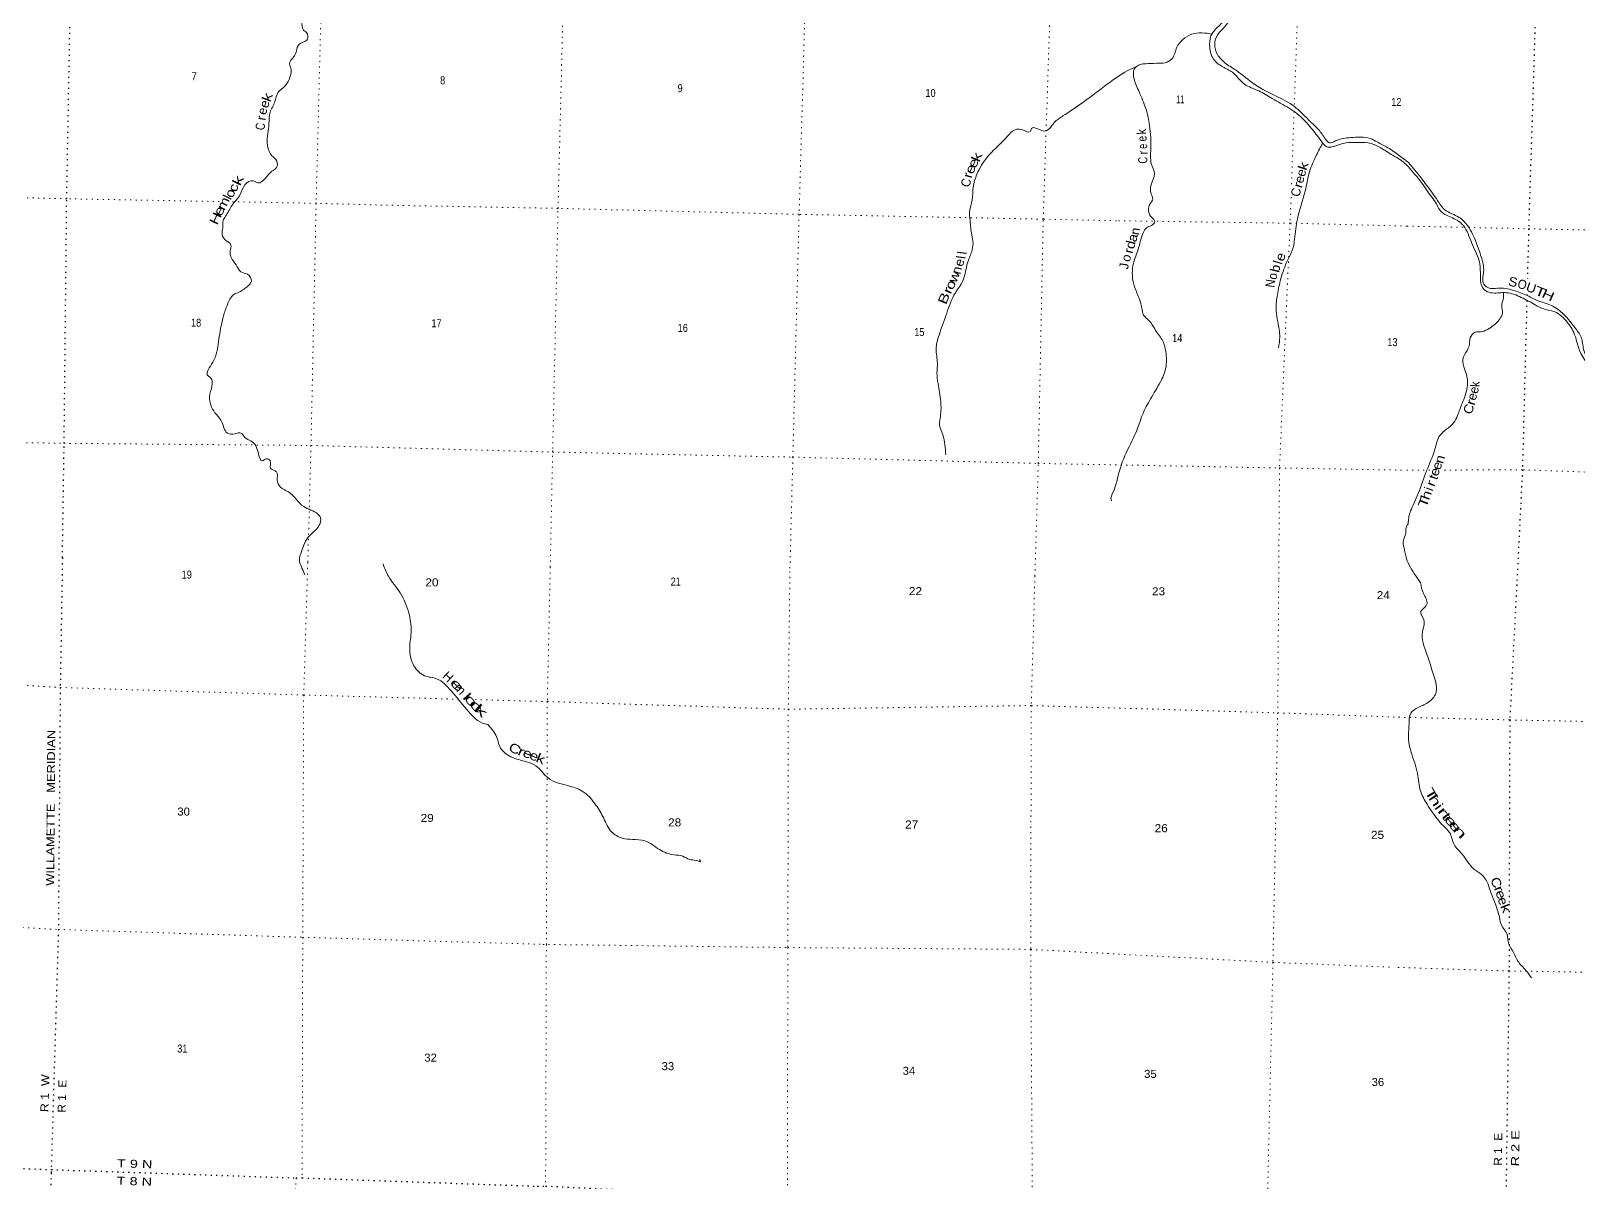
# Model space of a CAD drawing. Header units: feet. Extents: x -509309 to -252658, y -547785 to -360805.
# Drawn here: x -442068 to -408342, y -467175 to -442086 of the extents above; entities that cross this region are included whole.
import ezdxf
from ezdxf.enums import TextEntityAlignment as Align

# ---------------------------------------------------------------- set-up
doc = ezdxf.new("R2010")
doc.units = ezdxf.units.FT
doc.header["$LTSCALE"] = 80
doc.linetypes.add('DOTTED', pattern=[1.5, 0.3, -1.2])
for name, color, linetype, lineweight in [('39', 7, 'Continuous', 13), ('6', 7, 'DOTTED', 25), ('7', 7, 'DOTTED', 13)]:
    doc.layers.add(name, color=color, linetype=linetype, lineweight=lineweight)
doc.layers.add('41', color=7, linetype='Continuous')

msp = doc.modelspace()

# ---------------------------------------------------------------- linework, layer by layer
at = {"layer": '39'}
for points in [[(-422701.15, -428657.55), (-422547.77, -428955.89), (-422455.44, -429184.76), (-422475.06, -429379.4), (-422526.43, -429661.9), (-422447.51, -429964.9), (-422115.94, -430413.28), (-421710.68, -430788.63), (-421327.45, -430938.43), (-421031.87, -430933.83), (-420883.64, -430962.7), (-420673.26, -431000.76), (-420463.98, -431073.93), (-420209.28, -431242.51), (-420009.5, -431421.09), (-419679.32, -431614.14), (-419330.25, -431873.87), (-419033.9, -432158.77), (-418900.8, -432356.22), (-418713.14, -432538.6), (-418643.1, -432666.54), (-418596.52, -432868.43), (-418477.37, -433059.59), (-418289.79, -433135.42), (-417820.12, -433063.67), (-417493.33, -433001.35), (-417319.16, -433040.75), (-417034.54, -433196.77), (-416894.24, -433440.59), (-416845.61, -433751.07), (-416922.34, -433880.33), (-416905.24, -434045.49), (-416679.11, -434212.49), (-416356.68, -434389.31), (-415864.35, -434619.52), (-415567.85, -434785.82), (-415396.79, -435106.6), (-415448.81, -435314.71), (-415637.6, -435636.89), (-415814.8, -435874.86), (-415835.26, -436005.15), (-415801.5, -436249.02), (-415762.51, -436537.21), (-415621.04, -436827.29), (-415402.44, -437297.71), (-415226.55, -437795.48), (-415254.98, -438032.17), (-415330.57, -438320.26), (-415319.31, -438585.83), (-415357.97, -438832.38), (-415347.92, -439385.39), (-415354.2, -439841.61), (-415280.94, -440124.41), (-415277.32, -440367.72), (-415415.29, -440548.11), (-415588.5, -440788.16), (-415679.88, -441059.87), (-415730.41, -441296.16), (-415857.96, -441677.77), (-416010.13, -441976.51), (-416178.42, -442166.39), (-416246.45, -442370.18), (-416184.3, -442600.5), (-416024.74, -442780.35), (-415778.48, -442945.72), (-415368.03, -443256.84), (-414902.3, -443512.7), (-414506.35, -443737.11), (-414201.97, -444022.16), (-413963.05, -444259.76), (-413806.13, -444473.73), (-413744.78, -444527.13), (-413609.38, -444487.41), (-413280.37, -444413.07), (-412854.57, -444432.98), (-412699.14, -444508.22), (-412468.23, -444633.1), (-412222.12, -444806.5), (-412107.11, -444893.06), (-412027.06, -444946.52)], [(-417226.95, -433165.08), (-417056.5, -433298.89), (-416932.39, -433548.44), (-416976.45, -433760.72), (-416998.92, -434001.54), (-416887.99, -434202.61), (-416657.01, -434323.46), (-416293.18, -434545.28), (-416008.04, -434673.16), (-415752.29, -434758.29), (-415574.06, -434906.32), (-415520.57, -435060.09), (-415564.96, -435290.45), (-415728.65, -435558.82), (-415876.33, -435831.51), (-415903.73, -436011.93), (-415882.06, -436257.58), (-415819.22, -436560.29), (-415676.87, -436912.7), (-415463.05, -437425.25), (-415337.29, -437805.5), (-415403.2, -438113.87), (-415464.22, -438374.08), (-415415.73, -438582.04), (-415420.66, -438853.34), (-415406.2, -439191.77), (-415413.17, -439436.46), (-415432.39, -439830.12), (-415368.78, -440090.62), (-415377.69, -440359.84), (-415546.45, -440575.84), (-415730.7, -440869.97), (-415939.65, -441306.37), (-415989.85, -441524.56), (-416006.55, -441779.56), (-416183.57, -442007.48), (-416327.7, -442195.8), (-416354.3, -442442.58), (-416272.57, -442701.4), (-416068.58, -442870.01), (-415859.67, -442988.45), (-415731.35, -443117.46), (-415598.98, -443244.54), (-415286.12, -443395.05), (-414995.58, -443557.21), (-414758.82, -443692.25), (-414411.21, -443921.8), (-414146.87, -444198.07), (-413926.92, -444483.57), (-413772.66, -444623.11), (-413684.06, -444614.69), (-413459.65, -444544.45), (-413105.39, -444518.82), (-412828.45, -444544.03), (-412591.29, -444656.96), (-412328.88, -444818.6), (-412169.84, -444916.02), (-412028.49, -445041.6)], [(-438302.25, -436535.67), (-438283.05, -436895.79), (-438237.16, -437025.29), (-438180.85, -437134.89), (-438181.91, -437193.16), (-438184.91, -437357.95), (-438140.51, -437569.85), (-438127.73, -437751.01), (-438005.84, -437791.46), (-437851.44, -437922.96), (-437759.44, -438059.35), (-437580.88, -438078.73), (-437317.71, -438308.73), (-437048.58, -438542.87), (-436881.13, -438620.34), (-436785.23, -438762.83), (-436732.36, -438840.19), (-436675.47, -438917.63), (-436755.12, -438986.53), (-436722.02, -439045.43), (-436594.98, -439023.65), (-436375.47, -439222.7), (-436218.76, -439338.17), (-436174.48, -439445.53), (-436124.02, -439544.96), (-436157.78, -439632.79), (-436147.62, -439737.52), (-436151.6, -439846), (-436171.15, -439926.05), (-436146.85, -440027.01), (-436103.37, -440178.59), (-436177.58, -440279.74), (-436344.3, -440383.21), (-436557.74, -440513.97), (-436632.42, -440751.81), (-436564.83, -440903.83), (-436456.24, -440901.81), (-436369.72, -441007.94), (-436388.35, -441148.32), (-436272.61, -441194.68), (-436175.35, -441152.25), (-436041.22, -441182.87), (-436010.46, -441259.83), (-436084.33, -441342.9), (-436087.48, -441405.16), (-436030.15, -441458.48), (-436041.07, -441506.53), (-436114.33, -441555.43), (-436110.16, -441658.03), (-436030.37, -441691.67), (-436069.61, -441749.25), (-436139.46, -441832.39), (-436155.32, -441930.6), (-436121.63, -442067.92), (-436058.32, -442123.37), (-436036.83, -442268.5), (-436116.26, -442325.34), (-436234.16, -442397.54), (-436302.16, -442599.33), (-436424.48, -442804.13), (-436394.3, -442913.24), (-436419.69, -443093.7), (-436513.48, -443276.92), (-436674.94, -443422.7), (-436747.17, -443636.47), (-436851.66, -443855.68), (-436876.43, -444112.54), (-436912.27, -444536.05), (-436816.58, -444801.16), (-436704.34, -444929.88), (-436712.89, -445068.43), (-436810.81, -445147.04), (-436950.23, -445297.25), (-437116.94, -445400.72), (-437222.68, -445356.55), (-437399.15, -445443.76), (-437503.46, -445652.91), (-437676.54, -445884.93), (-437821.69, -446129.51), (-437875.77, -446229.03), (-437880.22, -446363.64), (-437898.24, -446469.85), (-437832.98, -446639.92), (-437704.48, -446758.89), (-437718.84, -446885.27), (-437697.36, -447030.41), (-437589.72, -447191.2), (-437485.92, -447341.88), (-437346.16, -447394.72), (-437258.44, -447545.1), (-437347, -447662.07)], [(-416297.15, -442154.9), (-416747.11, -442155.9), (-416942.25, -442274.93), (-417071.95, -442443.41), (-417179.07, -442696.74), (-417325.33, -442780.49), (-417516.52, -442793.04), (-417745.86, -442802.88), (-417870.78, -442818.67), (-417907.28, -442836.09), (-418093.84, -442925.12), (-418535.2, -443208.48), (-419132.27, -443653.8), (-419557.63, -443941.47), (-419745.21, -444086.77), (-419979.7, -444269.4), (-420242.1, -444218.32), (-420267.35, -444280.18), (-420455.51, -444236.5), (-420814.96, -444436.93), (-421208.23, -444839.77), (-421432.13, -445213.58), (-421513.57, -445491.51), (-421534.76, -445772.56), (-421591.57, -446022.8), (-421583.16, -446223.98), (-421546.55, -446532.23), (-421517.87, -446723.74), (-421547.14, -446896.08), (-421636.03, -447141.71), (-421743.95, -447549.81), (-421903.25, -447798.16), (-422092.29, -448244.98), (-422257.73, -448720.38), (-422323.56, -449024.73), (-422294.95, -449330.82), (-422304.85, -449543.73), (-422280.92, -449775.35), (-422221.77, -450170.46), (-422229.66, -450493.97), (-422248.91, -450668.51), (-422176.64, -450895), (-422130.38, -451114.97), (-422114.23, -451332.38)], [(-417953.57, -442861.5), (-418001.33, -442922.81), (-418006.84, -443115.7), (-417895.7, -443415.27), (-417751.49, -443775.76), (-417698.65, -443965.7), (-417667.78, -444147.2), (-417639.13, -444672.41), (-417628.57, -444976.16), (-417560.28, -445200.56), (-417632.99, -445440.46), (-417632.59, -445639.48), (-417596.38, -445748.7), (-417665.03, -445876.1), (-417678.44, -446060.8), (-417627.73, -446146.16), (-417553.3, -446254.08), (-417625.02, -446329.15), (-417732.51, -446381.45), (-417808.87, -446490.6), (-417898.86, -446796.52), (-418028.93, -447206.23), (-418004.59, -447636.88), (-417900.86, -447902.14), (-417836.59, -448126.47), (-417797.28, -448286.01), (-417676.86, -448406.83), (-417555.52, -448587.99), (-417392.97, -448824.18), (-417313.17, -449078.95), (-417315.87, -449448.79), (-417431.8, -449744.18), (-417645.54, -450112.14), (-417820.69, -450458.7), (-417964.5, -450850.06), (-418204.76, -451350.21), (-418366.58, -451847.79), (-418456.23, -452135.62), (-418500.08, -452335.84), (-418498.14, -452339.89)], [(-413888.79, -444529.12), (-414031.23, -444803.29), (-414176.38, -445158.44), (-414272.51, -445580.84), (-414440.32, -446186.86), (-414504.66, -446629.95), (-414529.65, -446788.3), (-414678.75, -447139.36), (-414814.67, -447538.91), (-414885.14, -447877.35), (-414904.8, -448184.56), (-414869.1, -448432.49), (-414826.94, -448766.97), (-414853.28, -448999.68)], [(-412028.49, -445041.6), (-411734.64, -445395.85), (-411511.07, -445715.11), (-411409.03, -445857.49), (-411344.87, -445983.16), (-411224.13, -446087.68), (-410959.21, -446216.75), (-410822.58, -446331.58), (-410642.07, -446704.36), (-410480.07, -447102.95), (-410450.29, -447362.66), (-410420.94, -447648.49), (-410334.39, -447756.45), (-410190.56, -447801.08), (-409887.25, -447796.17), (-409559.64, -447898.17), (-409255.14, -448062.07), (-409065.84, -448149.67), (-408792.09, -448230.66), (-408603.94, -448386.56), (-408413.85, -448667.07), (-408350.73, -448855.01), (-408256.88, -449125.85), (-408054.51, -449392.51), (-407851.76, -449516.5), (-407680.89, -449505.33), (-407352.61, -449328.04), (-407098.7, -449155.52), (-406926.35, -449055.97), (-406733.59, -449057.22), (-406490.09, -449145.74), (-406302.47, -449333.78), (-406136.46, -449493.32), (-405934.73, -449677.58), (-405737.98, -449920.03), (-405386.52, -450157.06), (-405205.98, -450168.15), (-404869.17, -450081.43), (-404516.85, -450027.12), (-404184.4, -450080.97), (-403850.31, -450275.51), (-403528.62, -450491.94), (-403392.56, -450640.93), (-403246.02, -450763.98), (-403079.99, -450682.4), (-402889.56, -450462.58), (-402755.21, -450354.35), (-402610.73, -450360.81), (-402480.66, -450507.69), (-402436.23, -450852.04), (-402314.13, -451115.33), (-402170.07, -451266.46), (-401908.95, -451501.96), (-401577.44, -451851.17), (-401152.83, -452276.31), (-400973.04, -452452.16), (-400855.3, -452496.35), (-400791.46, -452521.55), (-400782.74, -452600.06), (-400868.95, -452831.68), (-400852.68, -453059.02), (-400729.57, -453262.04), (-400244.31, -453543.53), (-399903.76, -453472.94), (-399451.06, -453420.33), (-399186.54, -453452.94), (-398742.59, -453562.94), (-398497.2, -453538.97), (-398038.47, -453486.46), (-397696.89, -453474.16), (-397424.85, -453537.04), (-397234.12, -453779.39), (-397058.39, -454077.74), (-396878.3, -454235.51), (-396675.84, -454257.02), (-396412.96, -454267.51), (-396112.3, -454300.73), (-395924.33, -454348.12), (-395809.77, -454405.45)], [(-412027.06, -444946.52), (-411737.07, -445301.37), (-411513.2, -445602.55), (-411385.7, -445783.54), (-411230.44, -445985.09), (-410909.99, -446155.29), (-410726.35, -446341.25), (-410541.66, -446704.05), (-410432.39, -447013.34), (-410379.65, -447341.75), (-410376.17, -447613.08), (-410229.06, -447701.97), (-410030.18, -447697.3), (-409689.84, -447759.33), (-409392.57, -447874.88), (-409213.38, -447966.33), (-408974.84, -448044.8), (-408705.3, -448204), (-408376.17, -448575.28), (-408243.29, -448794.54), (-408189.65, -449068.72), (-408095.98, -449231.06), (-407923.95, -449390.7), (-407804.31, -449440.95), (-407616.97, -449405.95), (-407288.42, -449212.59), (-407009.79, -449002.31), (-406820.17, -448951.27), (-406542.24, -449022.29), (-406312.19, -449194.97), (-406101.19, -449425.6), (-405859.98, -449650.72), (-405842.28, -449673.12), (-405548.27, -449983.52), (-405315.01, -450083.92), (-405052.92, -450022.05), (-404644.01, -449946.6), (-404261.15, -449987.24), (-403846.75, -450183.14), (-403525.2, -450407.61), (-403529.11, -450401.51), (-403352.87, -450549.17), (-403308.45, -450654.41), (-403246.58, -450677.56), (-403100.63, -450595.64), (-402891.92, -450364.09), (-402725.76, -450274.47), (-402569.3, -450285.16), (-402450.94, -450411.74), (-402392.98, -450667.91), (-402327.63, -450962.39), (-402221.62, -451106.85), (-401983.98, -451305.78), (-401642.37, -451651.15), (-401213.84, -452082.38), (-400935.59, -452374.43), (-400869.85, -452405.69), (-400777.87, -452429.35), (-400708.62, -452490.8), (-400720.61, -452607.14), (-400784.4, -452819.05), (-400792.78, -452959.56), (-400735.38, -453129.32), (-400616.98, -453253.9), (-400426.65, -453399.79), (-400228.75, -453453.37), (-399916.71, -453406.42), (-399520.65, -453378.97), (-399273.42, -453365.07), (-398965.07, -453418.52), (-398955.21, -453416.88), (-398691.05, -453483.44), (-398371.25, -453452.69), (-397872.34, -453398.85), (-397515.27, -453420.98), (-397324.4, -453534.73), (-397155.93, -453786.74), (-396965.91, -454071.27), (-396798.96, -454174.56), (-396401.51, -454183.31), (-396064.95, -454231.21), (-395851.12, -454293.1), (-395662.79, -454406.32), (-395659.76, -454408.49)], [(-437347, -447662.07), (-437546.38, -447793.08), (-437617.26, -447821.93), (-437769.73, -448026.18), (-437858.73, -448277.83), (-437975.97, -448866.69), (-438100.67, -449312.69), (-438202.61, -449612.35), (-438147.11, -449655.59), (-438118.17, -449833.03), (-438170.6, -450063.25), (-438052.36, -450415.22), (-437911.04, -450602.77), (-437781.01, -450858.47), (-437616.45, -450873.56), (-437485.5, -450857.88), (-437400.81, -450953.93), (-437271.47, -451026.68), (-437099.89, -451319.32), (-437024.19, -451467.47), (-436930.87, -451420.94), (-436849.14, -451458.64), (-436840.26, -451633.7), (-436736.68, -451685.86), (-436699.34, -451732.79), (-436695.98, -451879.6), (-436626.45, -452035.68), (-436451.47, -452141.43), (-436117.6, -452463.2), (-435807.04, -452629.75), (-435752.24, -452711.18), (-435779.24, -452869.49), (-435939.3, -453049.48), (-436048.07, -453172.11), (-436138.02, -453365.45), (-436186.8, -453505.27), (-436208.13, -453573.22), (-436209.45, -453676.36)], [(-409949.57, -447792.07), (-409953.95, -447941.73), (-409986.45, -448083.84), (-409968.94, -448236.85), (-410021.25, -448362.55), (-410259.76, -448575.52), (-410403.47, -448643.41), (-410564.38, -448658.77), (-410670.89, -448783.55), (-410697.98, -448961.93), (-410795.49, -449149.16), (-410834.02, -449291.17), (-410767.93, -449541.45), (-410737.04, -449855.43), (-410849.43, -450211.19), (-410948.23, -450474.75), (-411035.27, -450636.03), (-411333.05, -450910.29), (-411442.49, -451209.84), (-411623.05, -451678.98), (-411806.12, -452178.21), (-411973.11, -452557.16), (-412009.5, -452691.17), (-412030.09, -452841.52), (-412030.02, -452837.5), (-412074.07, -452949.28), (-412082.01, -453063.68), (-412130.43, -453197.49), (-412115.09, -453360.5), (-412062.75, -453592.47), (-411977.69, -453788.81), (-411815.17, -454036.71), (-411754.49, -454126.33)], [(-436209.45, -453676.36), (-436154.82, -453806.23), (-436092.93, -453953.86)], [(-434386.7, -453711.06), (-434269.56, -453980.98), (-434014.41, -454342.62), (-433824.73, -454785.57), (-433772.46, -455162.05), (-433804.55, -455545.21), (-433716.33, -455932.31), (-433483.01, -456150.98), (-433217.24, -456219.5), (-432902.37, -456483.67), (-432561.6, -456886.85), (-432217.14, -457183.62), (-432102.18, -457218.26)], [(-411754.49, -454126.33), (-411693.31, -454355.85), (-411615.07, -454578.18), (-411687.22, -454681.28), (-411746.6, -454744.45), (-411687.77, -454930.28), (-411716.85, -455202.86), (-411623.03, -455670.48), (-411454.05, -456199.72), (-411407.59, -456403.4), (-411419.94, -456529.69), (-411602.49, -456741.2), (-411819.33, -456851.68), (-411970.05, -456969.39), (-412006.57, -457209.7), (-412016.8, -457548.89), (-411957.65, -457827.11), (-411823.5, -458285.43), (-411756.2, -458666.21), (-411614.91, -458953.97), (-411384.05, -459283.54), (-411264.09, -459420.29), (-411122.35, -459573.51), (-411022.73, -459834.39), (-410845.89, -460044.49), (-410722.55, -460215.44), (-410590.91, -460372.49), (-410426.39, -460487.98), (-410283.75, -460701.46), (-410217.11, -460899.48), (-410130.81, -461119.96), (-410033.93, -461420.96), (-409988.96, -461596.5), (-409870.07, -461791.47), (-409829.81, -462005.07), (-409730.73, -462185.62), (-409633.84, -462376.17), (-409456.86, -462578.24), (-409335.44, -462745.14)], [(-432102.18, -457218.26), (-431910.87, -457483.81), (-431842, -457697.84), (-431596.67, -457918.71), (-431255.34, -458030.63), (-431056.08, -458118.18), (-430785.34, -458381.64), (-430360.61, -458549.12), (-430041.47, -458668.72), (-429743.28, -458972.79), (-429573.24, -459260.76), (-429401.33, -459556.79), (-429168.72, -459693.08), (-428944.47, -459722.78), (-428680.07, -459751.11), (-428356.08, -459945.11), (-428042.86, -460058.59), (-427844.72, -460089.88), (-427705.35, -460158.39), (-427555.26, -460182.89), (-427463.21, -460198.42), (-427484.73, -460163.93)]]:
    msp.add_spline(points, degree=3, dxfattribs=at)
at = {"layer": '6'}
msp.add_line((-409435.21, -447836.69), (-409435.7, -447855.67), dxfattribs=at)
for points in [[(-441380.88, -453578.23), (-441343.09, -451082.25), (-441286.34, -445747.98), (-441190.79, -440490.83), (-441020.62, -435110.41), (-440880.24, -429819.91), (-440795.46, -424492.2), (-440702.93, -419038.01), (-440589.19, -413807.29), (-440481.07, -408522.22), (-440466.21, -407950.24), (-440465.3, -407875.13)], [(-408656.09, -408462.24), (-408636.07, -409079.07), (-408632.88, -409368.47), (-408748.34, -414580.78), (-408822.94, -419872.15), (-408887.41, -425157.66), (-408995.58, -430414.31), (-409112.31, -435702.95), (-409229.92, -441043.83), (-409398.01, -446401.93), (-409426.22, -447490.09)], [(-409438.48, -447962.7), (-409534.32, -451660.11), (-409657.21, -454163.91)], [(-441380.88, -453578.23), (-441428.28, -456407.71), (-441468.99, -461686.13), (-441626.23, -466998.86), (-441756.78, -472352.16), (-441904.69, -477685.11), (-441955.96, -481318.05)], [(-409657.21, -454163.91), (-409810.52, -457115.56), (-409822.11, -461088.34)], [(-409822.69, -461286.01), (-409826.5, -462591.52), (-409896.82, -467855.62)], [(-444150.13, -466832.75), (-441623.44, -466924.56), (-436283.31, -467106.3), (-436150.89, -467106.41), (-431021.41, -467286.79), (-430840.79, -467283.65), (-425720.44, -467534.19), (-425567.87, -467528.6), (-420443.27, -467636.58), (-420222.63, -467640.11), (-415320.21, -467714.42), (-415097.81, -467734.04), (-412434.85, -467769.97)]]:
    msp.add_lwpolyline(points, dxfattribs=at)
at = {"layer": '7'}
for p, q in [((-414514.56, -443845.16), (-414572.85, -445490.74)), ((-412051.67, -446343.67), (-410799.11, -446371.17)), ((-411554.71, -451666.42), (-412146.89, -451668.27)), ((-409810.52, -457115.56), (-412243.26, -457056.8)), ((-409810.52, -457115.56), (-400127.61, -457312.01))]:
    msp.add_line(p, q, dxfattribs=at)
for points in [[(-413983.98, -412083.33), (-414025.67, -414526.42), (-414094.59, -419866.49), (-414110.82, -425183.4), (-414246.5, -430435.8), (-414386.4, -435700.18), (-414419.15, -441151.48), (-414510.64, -443734.31)], [(-435307.92, -425484.65), (-435403.97, -430011.38), (-435528.02, -435288.11), (-435712.72, -440583.83), (-435846.57, -445846.31), (-435958.67, -451129.29), (-436027.56, -453680.13)], [(-424756.39, -427252.95), (-424807, -430160.6), (-424977.71, -435460.6), (-425159.67, -440826.72), (-425311.57, -446086.86), (-425448.04, -451383.47), (-425512.4, -453876.65)], [(-430739.61, -453779.56), (-430685.79, -451198.43), (-430569.86, -445957.71), (-430438.1, -440699.21), (-430263.04, -435381.2), (-430089.47, -430002.89), (-430059.15, -427409.34)], [(-420167.11, -453974.72), (-420095.41, -451520.39), (-419986.52, -446193.12), (-419814.9, -440953.45), (-419652.81, -435574.9), (-419568.42, -431873.05)], [(-437958.82, -445808.13), (-441286.34, -445747.98), (-443742.85, -445686.29)], [(-412051.67, -446343.67), (-414600.82, -446280.4), (-418389.04, -446226.61), (-419986.52, -446193.12), (-425311.57, -446086.86), (-430569.86, -445957.71), (-434528.55, -445882.68), (-435846.57, -445846.31), (-437680.32, -445813.16)], [(-414580.75, -445713.69), (-414600.82, -446280.4), (-414832.55, -451619.47), (-414849.88, -454071.04)], [(-410706.3, -446373.2), (-409398.01, -446401.93), (-404156.78, -446514.84), (-398843.17, -446622.95), (-393586.41, -446768.26), (-388317.47, -446902.21), (-383083.07, -447066.77), (-380362.45, -447135.32)], [(-443845.94, -451038.74), (-441343.09, -451082.25), (-435958.67, -451129.29), (-430688.58, -451272.73), (-425448.04, -451383.47), (-420095.41, -451520.39), (-414832.55, -451619.47), (-412146.89, -451668.27)], [(-401479.48, -451949.65), (-404332.44, -451844.69), (-409534.32, -451660.11), (-411269.92, -451665.53)], [(-436027.56, -453680.13), (-436117.99, -456572.91), (-436138.73, -461857.67), (-436150.89, -467106.41)], [(-430739.61, -453779.56), (-430803.34, -456716.07), (-430824.31, -462014.89), (-430840.79, -467283.65)], [(-425512.4, -453876.65), (-425547.24, -456882.41), (-425556.6, -462080.97), (-425567.87, -467528.6)], [(-420167.11, -453974.72), (-420247.14, -456802.36), (-420260.4, -462121.4), (-420222.63, -467640.11)], [(-414849.88, -454071.04), (-414870.53, -456960.58), (-414976.04, -462404.69), (-415097.81, -467734.04)], [(-443946.49, -456259.72), (-441428.28, -456407.71), (-436117.99, -456572.91), (-432694.75, -456665.12)], [(-432374.18, -456673.76), (-430803.34, -456716.07), (-425547.24, -456882.41), (-420247.14, -456802.36), (-414870.53, -456960.58), (-412243.26, -457056.8)], [(-444048.45, -461553.2), (-441468.99, -461686.13), (-436138.73, -461857.67), (-430898.61, -462012.1), (-425556.6, -462080.97), (-420260.4, -462121.4), (-414976.04, -462404.69), (-412340.83, -462512.06)], [(-380623.05, -462921.51), (-383277.16, -462990.19), (-388551.42, -462898.59), (-393889.8, -462796.36), (-399338.92, -462601.72), (-404521.95, -462677.06), (-409826.5, -462591.52), (-412340.83, -462512.06)], [(-436283.31, -467106.3), (-436568.59, -472754.44), (-436681.64, -478039.74), (-436791.38, -480567.23)]]:
    msp.add_lwpolyline(points, dxfattribs=at)

# ---------------------------------------------------------------- texts
at = {"layer": '41'}
for s, rotation, width, p in [('k', 69.776, 1.35, (-436819.47, -443565.95)), ('e', 73.008, 1.1, (-436878.07, -443708.24)), ('C', 85.025, 0.8, (-436964.3, -444179.28)), ('r', 80.797, 1.05, (-436947.72, -444002.44)), ('k', 92.632, 0.9, (-417742.81, -444279.92)), ('e', 95.878, 0.85, (-417732.65, -444428.04)), ('k', 67.65, 1.45, (-421345.46, -444873.8)), ('C', 90.762, 0.75, (-417714.98, -444904.81)), ('e', 91.878, 0.75, (-417718.75, -444600.56)), ('r', 75.348, 1.2, (-421538.63, -445259.43)), ('e', 66.079, 1.3, (-421485.5, -445139.87)), ('e', 67.028, 1.3, (-421421.93, -445009.38)), ('k', 71.411, 1.3, (-414221.26, -445062.48)), ('e', 75.03, 1.05, (-414265.08, -445204.65)), ('c', 74.519, 1.25, (-437555.6, -445531.45)), ('k', 63.97, 1.55, (-437462.43, -445389.95)), ('C', 78.257, 0.95, (-421572.03, -445416.71)), ('C', 77.807, 0.95, (-414376.61, -445625.82)), ('r', 73.389, 1.25, (-414332.6, -445474.81)), ('e', 75.348, 1.05, (-414302.44, -445349.12)), ('m', 62.937, 1.25, (-437785.31, -445895.62)), ('l', 64.41, 1.1, (-437695.45, -445755.1)), ('o', 70.306, 1.2, (-437631.43, -445660.08)), ('H', 65.127, 1.35, (-437950.12, -446218.23)), ('e', 63.687, 1.35, (-437873.62, -446057.32)), ('a', 75.508, 1.15, (-417940.34, -446621.97)), ('n', 79.889, 1.05, (-417886.47, -446471.94)), ('r', 76.226, 1.15, (-418028.05, -446906.08)), ('d', 76.708, 1.2, (-417988.45, -446772.83)), ('e', 73.878, 1.1, (-421722.38, -447165.5)), ('o', 75.548, 1.05, (-418081.35, -447062.08)), ('b', 76.328, 1.1, (-414826.54, -447289.73)), ('e', 70.244, 1.2, (-414719.81, -447047.02)), ('o', 63.574, 1.35, (-421920.26, -447665.81)), ('w', 67.625, 1.3, (-421840.07, -447484.24)), ('n', 77.261, 1.1, (-421777.13, -447328.39)), ('N', 82.472, 0.9, (-414935.2, -447606.2)), ('o', 80.146, 0.95, (-414886.48, -447453.71)), ('S', 349.207, 1.1, (-409757.07, -447658.69)), ('O', 345.504, 0.95, (-409562.04, -447711.32)), ('B', 68.031, 1.4, (-422061.73, -447955.66)), ('r', 66.103, 1.45, (-421979.2, -447785.02)), ('U', 342.002, 1.1, (-409372.29, -447785.99)), ('T', 338.007, 1.5, (-409180.41, -447870.92)), ('H', 335.499, 1.35, (-409011.24, -447940.08)), ('k', 87.127, 0.9, (-410468.3, -449796.46)), ('C', 69.947, 1.1, (-410612.25, -450368.53)), ('r', 72.278, 1.3, (-410564.83, -450215.82)), ('e', 76.006, 1.05, (-410535.12, -450085.11)), ('e', 71.91, 1.15, (-411302.41, -451597.97)), ('n', 73.824, 1.2, (-411243.69, -451456.16)), ('r', 69.77, 1.35, (-411438.98, -451987)), ('t', 68.989, 1.1, (-411384.89, -451856.17)), ('e', 70.91, 1.15, (-411353.63, -451735.53)), ('T', 68.982, 1.45, (-411593.75, -452398.14)), ('h', 69.954, 1.3, (-411538.36, -452245.23)), ('e', 315.815, 2, (-432843.44, -456423.18)), ('l', 311.036, 1.65, (-432631.49, -456670.57)), ('o', 310.653, 1.85, (-432543.67, -456758.79)), ('c', 315.301, 2.25, (-432424.58, -456884.78)), ('k', 317.623, 2.15, (-432322.16, -456985.88)), ('C', 332.161, 1.3, (-431560.03, -457829.34)), ('r', 336.422, 1.45, (-431409.49, -457893.95)), ('e', 338.353, 1.25, (-431271.59, -457937.37)), ('e', 337.91, 1.25, (-431127.02, -457992.6)), ('k', 338.099, 1.4, (-430985, -458054.73)), ('T', 299.783, 1.7, (-411608.66, -458787.17)), ('h', 303.759, 1.7, (-411523.77, -458925.02)), ('i', 306.029, 1.5, (-411435.94, -459067.22)), ('r', 308.5, 1.95, (-411345.28, -459172.91)), ('t', 307.58, 1.7, (-411268.56, -459274.03)), ('e', 312.662, 1.95, (-411165.84, -459391.83)), ('e', 310.147, 1.85, (-411078.87, -459502.37)), ('n', 312.183, 2.05, (-410969.89, -459623.45)), ('C', 293.507, 1.2, (-410194.93, -460701.47)), ('r', 292.654, 1.4, (-410134.6, -460840.17)), ('e', 291.115, 1.25, (-410095.62, -460957.77)), ('e', 288.482, 1.15, (-410051.81, -461098.91)), ('k', 290.479, 1.4, (-409988.45, -461260.01))]:
    msp.add_text(s, height=200, rotation=rotation, dxfattribs=dict(at, width=width)).set_placement(p, align=Align.CENTER)
for s, rotation, p in [('e', 76.48, (-436923.5, -443857.55)), ('r', 92.596, (-417711.48, -444735.94)), ('l', 82.33, (-421681.15, -447037.83)), ('l', 83.535, (-421654.05, -446939.34)), ('J', 82.508, (-418125.89, -447228.07)), ('l', 73.178, (-414773.88, -447163.71)), ('e', 76.86, (-410496.08, -449941.44)), ('i', 69.954, (-411483.23, -452109.25)), ('H', 316.982, (-433037.91, -456246.25)), ('m', 311.276, (-432776.12, -456501.55))]:
    msp.add_text(s, height=200, rotation=rotation, dxfattribs=at).set_placement(p, align=Align.CENTER)
at = {"layer": '6'}
for s, rotation, width, p in [('WILLAMETTE   MERIDIAN', 89.558, 1.2, (-441561.65, -460734.37)), ('R 1  W', 88.305, 1.15, (-441687.05, -465673.43)), ('R 1  E', 88.305, 1.1, (-441312.39, -465684.13)), ('R 2 E', 89.235, 1.35, (-409608.43, -466855.06)), ('R 1  E', 89.235, 1.1, (-409983.27, -466840.96)), ('T 9 N', 358.051, 1.35, (-440192.91, -466873.19)), ('T 8 N', 358.051, 1.35, (-440199.23, -467252.54))]:
    msp.add_text(s, height=175, rotation=rotation, dxfattribs=dict(at, width=width)).set_placement(p)
at = {"layer": '7'}
for s, width, p in [('7', 0.85, (-438562.23, -443163.32)), ('8', 0.85, (-433141.93, -443250.65)), ('9', 0.85, (-427961.35, -443422.9)), ('10', 0.85, (-422555.1, -443526.59)), ('11', 0.65, (-417085.63, -443665.39)), ('12', 0.85, (-412395.12, -443723.56)), ('18', 0.85, (-438575.02, -448537.75)), ('17', 0.85, (-433330.49, -448550.45)), ('16', 0.85, (-427959.35, -448651.4)), ('15', 0.85, (-422800.38, -448741.98)), ('14', 0.85, (-417173.35, -448873.59)), ('13', 0.85, (-412479.21, -448962.58)), ('19', 0.85, (-438778.8, -454032.8)), ('20', 1.1, (-433463.41, -454202.8)), ('21', 0.85, (-428113.06, -454185.99)), ('22', 1.1, (-422916.74, -454393.79)), ('23', 1.1, (-417614.23, -454397.57)), ('24', 1.1, (-412711.47, -454481.37)), ('30', 1.05, (-438872.67, -459202.31)), ('29', 1.1, (-433567.7, -459341.9)), ('28', 1.1, (-428169.33, -459438.25)), ('27', 1.1, (-422997.84, -459484.33)), ('26', 1.1, (-417556.54, -459565.17)), ('25', 1.1, (-412836.8, -459709.62)), ('31', 0.85, (-438876.16, -464371.8)), ('32', 1.05, (-433486.92, -464570.13)), ('33', 1.05, (-428310.28, -464755.77)), ('34', 1.05, (-423052.07, -464856.94)), ('35', 1.05, (-417785.01, -464924.33)), ('36', 1.05, (-412824.01, -465101.5))]:
    msp.add_text(s, height=175, dxfattribs=dict(at, width=width)).set_placement(p)

doc.saveas('drawing.dxf')
